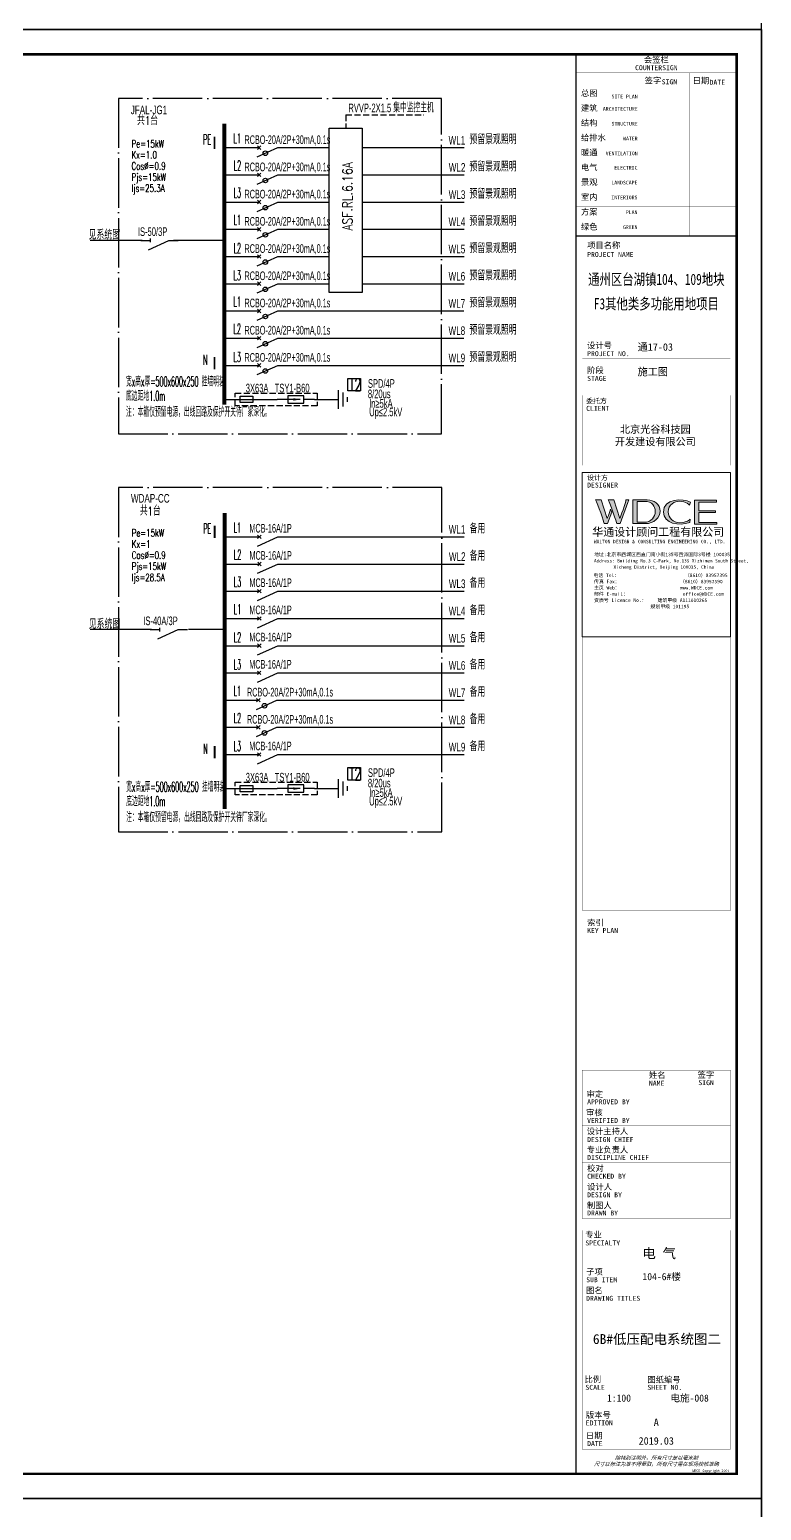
# Model space of a CAD drawing. Extents: x -127004 to 341119, y -13158 to 456864.
# Drawn here: x 81579 to 111184, y 127086 to 186961 of the extents above; entities that cross this region are included whole.
import ezdxf
from ezdxf.enums import TextEntityAlignment as Align

# ---------------------------------------------------------------- set-up
doc = ezdxf.new("R2010")
doc.units = 0
doc.header["$LTSCALE"] = 1000
for name, pattern in [('CONTINOUS', [0]), ('DASH', [0.35, 0.25, -0.1]), ('DOTE', [2.42, 2, -0.2, 0.02, -0.2])]:
    doc.linetypes.add(name, pattern=pattern)
doc.layers.get('0').update_dxf_attribs({"linetype": 'CONTINUOUS'})
doc.layers.get('Defpoints').update_dxf_attribs({"linetype": 'CONTINUOUS'})
for name, color, linetype in [('D-TEXT', 7, 'CONTINUOUS'), ('DIM-箱柜', 3, 'CONTINUOUS'), ('DOTLN', 2, 'DASH'), ('DQ', 7, 'CONTINOUS'), ('EL-1', 4, 'DASH'), ('ELEMENT', 3, 'CONTINUOUS'), ('SIG_TEXT', 7, 'CONTINUOUS'), ('SL', 6, 'CONTINUOUS'), ('TEL_TEXT', 3, 'CONTINUOUS'), ('TEL_TITLE', 7, 'CONTINUOUS'), ('WIRE-照明', 1, 'CONTINUOUS'), ('字', 7, 'CONTINUOUS')]:
    doc.layers.add(name, color=color, linetype=linetype)
doc.layers.add('内审要求修改2.10', color=6, linetype='CONTINUOUS', plot=False)
doc.styles.add('_COMPLEX', font='ros.shx', dxfattribs={"width": 0.6, "bigfont": 'jd.shx'})
doc.styles.add('_HZTXT', font='ROMANS2', dxfattribs={"width": 0.8, "bigfont": 'HZDF2'})
doc.styles.add('_TEL_DIM', font='ROMANS2', dxfattribs={"width": 0.8, "height": 3.5, "bigfont": 'HZDF2'})
doc.styles.add('B', font='ROMANS2', dxfattribs={"width": 0.8, "bigfont": 'HZDF2'})
doc.styles.add('DIM_FONT', font='ROMANS', dxfattribs={"bigfont": 'HZTXT'})
doc.styles.get("Standard").update_dxf_attribs({"font": 'GBENOR', "bigfont": 'GBCBIG'})
doc.styles.add('华文细黑', font='STXIHEI.TTF')
doc.styles.add('图签信息$0$hwxh', font='STXIHEI.TTF')
doc.styles.add('图签信息$0$华文细黑', font='STXIHEI.TTF', dxfattribs={"height": 10})

# ---------------------------------------------------------------- blocks, each defined once
blk = doc.blocks.new('SADF AGF AERG AER GER')
at = {"layer": 'DIM-箱柜'}
blk.add_lwpolyline([(-462150, -1228514), (-378050, -1228514), (-378050, -1287914), (-462150, -1287914)], close=True, dxfattribs=at)
blk = doc.blocks.new('A$C6873132B')
at = {"layer": 'DIM-箱柜'}
blk.add_blockref('SADF AGF AERG AER GER', (378050, 1287914), dxfattribs=at)
blk = doc.blocks.new('M_M7')
for p, q in [((-0.25, -0.2), (0, -0.75)), ((-0.047, -0.297), (0.047, -0.203)), ((-0.047, -0.203), (0.047, -0.297))]:
    blk.add_line(p, q)
for points in [[(0, 0), (0, -0.25)], [(0, -0.75), (0, -1)]]:
    blk.add_lwpolyline(points)
at = {"width": 0.8, "flags": 9}
blk.add_attdef('S', (0.25, -0.5), '', height=0.2, dxfattribs=at)
blk = doc.blocks.new('M_M19DXM')
for p, q in [((-0.25, -0.2), (0, -0.75)), ((-0.047, -0.203), (0.047, -0.297)), ((-0.047, -0.297), (0.047, -0.203))]:
    blk.add_line(p, q)
for points in [[(0, 0), (0, -0.25)], [(0, -0.75), (0, -1)]]:
    blk.add_lwpolyline(points)
blk.add_circle((-0.151, -0.417), 0.0615)
at = {"style": 'DIM_FONT', "width": 0.8, "flags": 9}
blk.add_attdef('S', (0.25, -0.5), '', height=0.2, dxfattribs=at)
blk = doc.blocks.new('M_M8')
for p, q in [((-0.25, -0.2), (0, -0.75)), ((0.05, -0.25), (-0.05, -0.25))]:
    blk.add_line(p, q)
for points in [[(0, 0), (0, -0.25)], [(0, -0.75), (0, -1)]]:
    blk.add_lwpolyline(points)
at = {"style": 'DIM_FONT', "width": 0.8, "flags": 9}
blk.add_attdef('S', (0.25, -0.5), '', height=0.2, dxfattribs=at)
blk = doc.blocks.new('M_M24')
for p, q in [((-0.25, -0.375), (0.25, -0.375)), ((-0.1875, -0.5), (0.1875, -0.5)), ((-0.0625, -0.625), (0.0625, -0.625))]:
    blk.add_line(p, q)
blk.add_lwpolyline([(0, 0), (0, -0.375)])
at = {"width": 0.8, "flags": 9}
blk.add_attdef('S', (0.25, -0.5), '', height=0.2, dxfattribs=at)
blk = doc.blocks.new('M_M17')
for p, q in [((-0.1, -0.717), (-0.1, -0.283)), ((-0.1, -0.283), (0.1, -0.283)), ((0, -0.383), (0, -0.717)), ((0.1, -0.283), (0.1, -0.717)), ((0.1, -0.717), (-0.1, -0.717))]:
    blk.add_line(p, q)
for points in [[(0, 0), (0, -0.283)], [(0, -0.717), (0, -1)]]:
    blk.add_lwpolyline(points)
for points in [[(-0.033, -0.567), (0.033, -0.567), (0, -0.367), (0.033, -0.567)], [(0.033, -0.567), (0, -0.367), (-0.033, -0.567), (0.033, -0.567)], [(0, -0.367), (-0.033, -0.567), (0.033, -0.567), (0, -0.367)]]:
    blk.add_solid(points)
at = {"width": 0.8, "flags": 9}
blk.add_attdef('S', (0.25, -0.5), '', height=0.2, dxfattribs=at)
blk = doc.blocks.new('T2')
at = {"layer": 'DOTLN', "linetype": 'DASH'}
blk.add_lwpolyline([(90187, 212212), (93515, 212212), (93515, 211702), (90187, 211702)], close=True, dxfattribs=at)
at = {"layer": 'ELEMENT'}
blk.add_lwpolyline([(90398, 211827), (90398, 212087), (90908, 212087), (90908, 211827)], close=True, dxfattribs=at)
at = {"layer": 'TEL_TEXT', "ltscale": 2}
blk.add_lwpolyline([(94753, 212803), (95266, 212803), (95266, 212299), (94753, 212299)], close=True, dxfattribs=at)
at = {"layer": 'WIRE-照明'}
for p, q in [((89771, 211957), (91898, 211957)), ((93398, 211957), (94211, 211957))]:
    blk.add_line(p, q, dxfattribs=at)
at = {"layer": 'ELEMENT', "yscale": 1500, "zscale": 1500}
for name, p, xscale, rotation in [('M_M17', (93398, 211957), -1500, 270), ('M_M24', (93805, 211957), 1500, 90)]:
    blk.add_blockref(name, p, dxfattribs=dict(at, xscale=xscale, rotation=rotation))
at = {"layer": 'TEL_TEXT', "ltscale": 2, "style": '_COMPLEX', "width": 0.6}
for s, p in [('3X63A   TSY1-B60', (90622, 212242)), ('SPD/4P', (95563, 212426)), ('8/20us', (95563, 212005)), ('In≥5kA', (95615, 211621)), ('Up≤2.5kV', (95615, 211275))]:
    blk.add_text(s, height=350, dxfattribs=at).set_placement(p)
at = {"layer": 'TEL_TEXT', "style": '_TEL_DIM', "width": 0.64}
blk.add_text('T2', height=500, dxfattribs=at).set_placement((94798, 212299))
blk = doc.blocks.new('图签信息$0$WDCE Copyright200X')
at = {"const_width": 0.016}
blk.add_lwpolyline([(-10.6, 1.26, 1), (-11.4, 1.26, 1)], format="xyb", close=True, dxfattribs=at)
at = {"style": '图签信息$0$华文细黑'}
for s, p in [('WDCE ', (-11.46, 0.5)), ('     Copyright ', (-3.51, 0.5))]:
    blk.add_text(s, height=1, dxfattribs=at).set_placement(p, align=Align.BOTTOM_RIGHT)
blk.add_text('c', height=0.6, dxfattribs=at).set_placement((-11.04, 1.35), align=Align.MIDDLE_CENTER)
blk.add_attdef('200X', text='', height=1, dxfattribs=at).set_placement((-0.45, 0.5), align=Align.BOTTOM_RIGHT)
blk = doc.blocks.new('图签信息$0$logo2')
h = blk.add_hatch(color=7)
h.paths.add_polyline_path([(19.02, -7.36), (15.84, -7.36), (15.84, -3.97), (18.97, -3.97), (18.97, -4.24), (16.46, -4.24), (16.46, -5.45), (18.81, -5.45), (18.81, -5.69), (16.47, -5.69), (16.47, -7.12), (19.02, -7.12)])
edge = h.paths.add_edge_path()
edge.add_spline(control_points=[(15.26, -4.21), (15.26, -4.21), (15.13, -4.65), (15.13, -4.65), (15.13, -4.65), (14.62, -4.1), (13.73, -4.1), (13.04, -4.1), (12.07, -4.54), (12.08, -5.62), (12.08, -6.49), (12.77, -7.16), (13.73, -7.17), (14.66, -7.17), (15.23, -6.68), (15.23, -6.68), (15.23, -6.68), (15.16, -7.11), (15.16, -7.11), (13.63, -7.7), (11.42, -7.29), (11.41, -5.64), (11.4, -3.72), (14.16, -3.66), (15.26, -4.21)], knot_values=[0, 0, 0, 0, 1, 1, 1, 2, 2, 2, 3, 3, 3, 4, 4, 4, 5, 5, 5, 6, 6, 6, 7, 7, 7, 8, 8, 8, 8], degree=3, periodic=0)
edge = h.paths.add_edge_path(flags=16)
edge.add_spline(control_points=[(10.23, -5.57), (10.23, -5.16), (10.12, -4.83), (9.9, -4.58), (9.63, -4.27), (9.23, -4.12), (8.69, -4.12), (8.69, -4.12), (7.64, -4.12), (7.64, -4.12), (7.64, -4.12), (7.64, -7.1), (7.64, -7.1), (7.64, -7.1), (8.66, -7.1), (8.66, -7.1), (9.13, -7.1), (9.52, -6.93), (9.82, -6.6), (10.09, -6.31), (10.23, -5.96), (10.23, -5.57)], knot_values=[0, 0, 0, 0, 1, 1, 1, 2, 2, 2, 3, 3, 3, 4, 4, 4, 5, 5, 5, 6, 6, 6, 7, 7, 7, 7], degree=3, periodic=0)
edge = h.paths.add_edge_path()
edge.add_spline(control_points=[(10.92, -5.51), (10.92, -5.96), (10.72, -6.37), (10.34, -6.72), (9.92, -7.1), (9.41, -7.29), (8.82, -7.29), (8.82, -7.29), (7.03, -7.29), (7.03, -7.29), (7.03, -7.29), (7.03, -3.92), (7.03, -3.92), (7.03, -3.92), (9.1, -3.92), (9.1, -3.92), (9.59, -3.92), (10.01, -4.06), (10.36, -4.34), (10.73, -4.64), (10.92, -5.03), (10.92, -5.51)], knot_values=[0, 0, 0, 0, 1, 1, 1, 2, 2, 2, 3, 3, 3, 4, 4, 4, 5, 5, 5, 6, 6, 6, 7, 7, 7, 7], degree=3, periodic=0)
at = {"lineweight": 0}
blk.add_lwpolyline([(19.02, -7.36), (15.84, -7.36), (15.84, -3.97), (18.97, -3.97), (18.97, -4.24), (16.46, -4.24), (16.46, -5.45), (18.81, -5.45), (18.81, -5.69), (16.47, -5.69), (16.47, -7.12), (19.02, -7.12), (19.02, -7.36)], dxfattribs=at)
for points, knots in [([(10.92, -5.51), (10.92, -5.96), (10.72, -6.37), (10.34, -6.72), (9.92, -7.1), (9.41, -7.29), (8.82, -7.29), (8.82, -7.29), (7.03, -7.29), (7.03, -7.29), (7.03, -7.29), (7.03, -3.92), (7.03, -3.92), (7.03, -3.92), (9.1, -3.92), (9.1, -3.92), (9.59, -3.92), (10.01, -4.06), (10.36, -4.34), (10.73, -4.64), (10.92, -5.03), (10.92, -5.51)], [0, 0, 0, 0, 1, 1, 1, 2, 2, 2, 3, 3, 3, 4, 4, 4, 5, 5, 5, 6, 6, 6, 7, 7, 7, 7]), ([(10.23, -5.57), (10.23, -5.16), (10.12, -4.83), (9.9, -4.58), (9.63, -4.27), (9.23, -4.12), (8.69, -4.12), (8.69, -4.12), (7.64, -4.12), (7.64, -4.12), (7.64, -4.12), (7.64, -7.1), (7.64, -7.1), (7.64, -7.1), (8.66, -7.1), (8.66, -7.1), (9.13, -7.1), (9.52, -6.93), (9.82, -6.6), (10.09, -6.31), (10.23, -5.96), (10.23, -5.57)], [0, 0, 0, 0, 1, 1, 1, 2, 2, 2, 3, 3, 3, 4, 4, 4, 5, 5, 5, 6, 6, 6, 7, 7, 7, 7]), ([(15.26, -4.21), (15.26, -4.21), (15.13, -4.65), (15.13, -4.65), (15.13, -4.65), (14.62, -4.1), (13.73, -4.1), (13.04, -4.1), (12.07, -4.54), (12.08, -5.62), (12.08, -6.49), (12.77, -7.16), (13.73, -7.17), (14.66, -7.17), (15.23, -6.68), (15.23, -6.68), (15.23, -6.68), (15.16, -7.11), (15.16, -7.11), (13.63, -7.7), (11.42, -7.29), (11.41, -5.64), (11.4, -3.72), (14.16, -3.66), (15.26, -4.21)], [0, 0, 0, 0, 1, 1, 1, 2, 2, 2, 3, 3, 3, 4, 4, 4, 5, 5, 5, 6, 6, 6, 7, 7, 7, 8, 8, 8, 8])]:
    blk.add_open_spline(points, degree=3, knots=knots, dxfattribs=at)
blk = doc.blocks.new('图签信息$0$logo1')
h = blk.add_hatch(color=8)
edge = h.paths.add_edge_path()
edge.add_spline(control_points=[(3.86, -5.21), (3.63, -5.88), (3.39, -6.56), (3.39, -6.56), (3.39, -6.56), (2.5, -3.91), (2.5, -3.91), (2.5, -3.91), (1.8, -3.91), (1.69, -3.91), (2.02, -4.39), (2.95, -7.27), (2.95, -7.27), (2.95, -7.27), (3.44, -7.27), (3.44, -7.27), (3.44, -7.27), (4.03, -5.66), (4.03, -5.66), (4.03, -5.66), (3.86, -5.21), (3.86, -5.21)], knot_values=[0, 0, 0, 0, 1, 1, 1, 2, 2, 2, 3, 3, 3, 4, 4, 4, 5, 5, 5, 6, 6, 6, 7, 7, 7, 7], degree=3, periodic=0)
h = blk.add_hatch(color=7)
edge = h.paths.add_edge_path()
edge.add_spline(control_points=[(6.04, -3.91), (6.09, -4.1), (5.2, -6.56), (5.2, -6.56), (5.2, -6.56), (4.3, -3.91), (4.3, -3.91), (4.3, -3.91), (3.6, -3.91), (3.49, -3.91), (3.82, -4.39), (4.75, -7.27), (4.75, -7.27), (4.75, -7.27), (5.24, -7.27), (5.24, -7.27), (5.24, -7.27), (6.33, -4.3), (6.33, -4.3), (6.33, -4.3), (6.48, -3.91), (6.48, -3.91), (6.48, -3.91), (6.21, -3.91), (6.04, -3.91)], knot_values=[0, 0, 0, 0, 1, 1, 1, 2, 2, 2, 3, 3, 3, 4, 4, 4, 5, 5, 5, 6, 6, 6, 7, 7, 7, 8, 8, 8, 8], degree=3, periodic=0)
at = {"color": 8, "lineweight": 0}
blk.add_open_spline([(3.86, -5.21), (3.63, -5.88), (3.39, -6.56), (3.39, -6.56), (3.39, -6.56), (2.5, -3.91), (2.5, -3.91), (2.5, -3.91), (1.8, -3.91), (1.69, -3.91), (2.02, -4.39), (2.95, -7.27), (2.95, -7.27), (2.95, -7.27), (3.44, -7.27), (3.44, -7.27), (3.44, -7.27), (4.03, -5.66), (4.03, -5.66), (4.03, -5.66), (3.86, -5.21), (3.86, -5.21)], degree=3, knots=[0, 0, 0, 0, 1, 1, 1, 2, 2, 2, 3, 3, 3, 4, 4, 4, 5, 5, 5, 6, 6, 6, 7, 7, 7, 7], dxfattribs=at)
at = {"lineweight": 0}
blk.add_open_spline([(6.04, -3.91), (6.09, -4.1), (5.2, -6.56), (5.2, -6.56), (5.2, -6.56), (4.3, -3.91), (4.3, -3.91), (4.3, -3.91), (3.6, -3.91), (3.49, -3.91), (3.82, -4.39), (4.75, -7.27), (4.75, -7.27), (4.75, -7.27), (5.24, -7.27), (5.24, -7.27), (5.24, -7.27), (6.33, -4.3), (6.33, -4.3), (6.33, -4.3), (6.48, -3.91), (6.48, -3.91), (6.48, -3.91), (6.21, -3.91), (6.04, -3.91)], degree=3, knots=[0, 0, 0, 0, 1, 1, 1, 2, 2, 2, 3, 3, 3, 4, 4, 4, 5, 5, 5, 6, 6, 6, 7, 7, 7, 8, 8, 8, 8], dxfattribs=at)
blk.add_blockref('图签信息$0$logo2', (0, 0))
blk = doc.blocks.new('图签信息$0$时间-logo')
at = {"layer": 'Defpoints', "lineweight": 0}
blk.add_lwpolyline([(0, -23.46), (-21.17, -23.46), (-21.17, 0), (0, 0), (0, -23.46)], dxfattribs=at)
blk.add_blockref('图签信息$0$logo1', (-20.97, 0))
at = {"style": '图签信息$0$hwxh'}
for s, height, p in [('华通设计顾问工程有限公司 ', 1.15, (-19.73, -9.05)), ('WALTON DESIGN & CONSULTING ENGINEERING CO., LTD.', 0.5, (-19.5, -10.1)), ('Address: Building No.3 C-Park, No.135 Xizhimen South Street, ', 0.47, (-19.48, -12.83)), ('地址:北京市西城区西直门南小街135号西派国际3号楼 100035', 0.5, (-19.48, -11.94)), ('电话 Tel：                        （8610）83957395 ', 0.5, (-19.56, -14.91)), ('Xicheng District, Beijing 100035, China ', 0.47, (-16.69, -13.72)), ('传真 Fax：                      （8610）83957590 ', 0.5, (-19.48, -15.8)), ('主页 Web：                      www.WDCE.com ', 0.5, (-19.48, -16.69)), ('资质号 Licence No.：    建筑甲级 A111010265 ', 0.5, (-19.48, -18.47)), ('邮件 E-mail：                    office@WDCE.com ', 0.5, (-19.48, -17.58)), ('   规划甲级 101195', 0.5, (-12.6, -19.36))]:
    blk.add_text(s, height=height, dxfattribs=at).set_placement(p)
blk = doc.blocks.new('图签信息')
at = {"const_width": 0.5}
for points in [[(-65, 574), (-65, 500.5), (0, 500.5), (0, 574)], [(-65, 0), (0, 0), (0, 500.5), (-65, 500.5)]]:
    blk.add_lwpolyline(points, close=True, dxfattribs=at)
at = {"const_width": 0.05}
for points in [[(-65, 566.5), (0, 566.5)], [(-39.14, 566.5), (-39.14, 500.5)], [(-19.1, 566.5), (-19.1, 500.5)], [(-65, 560.5), (0, 560.5)], [(-65, 554.5), (0, 554.5)], [(-65, 548.5), (0, 548.5)], [(-65, 542.5), (0, 542.5)], [(-65, 536.5), (0, 536.5)], [(-65, 530.5), (0, 530.5)], [(-65, 524.5), (0, 524.5)], [(-65, 518.5), (0, 518.5)], [(-65, 512.5), (0, 512.5)], [(-65, 512.5), (0, 512.5)], [(-65, 506.5), (0, 506.5)], [(-65, 500.5), (0, 500.5)], [(-62.5, 450.87), (-2.5, 450.87)], [(-62.5, 440.87), (-2.5, 440.87)], [(-2.5, 407.85), (-2.5, 436.12), (-62.5, 436.12), (-62.5, 407.85)], [(-62.5, 407.85), (-2.5, 407.85)], [(-62.5, 404.92), (-62.5, 227.83)], [(-62.5, 404.92), (-2.5, 404.92)], [(-62.5, 227.83), (-2.5, 227.83), (-2.5, 404.92)], [(-57.5, 338.36), (-7.5, 338.36)], [(-57.5, 288.83), (-7.5, 288.83)], [(-57.5, 234.85), (-7.5, 234.85)], [(-62.5, 227.83), (-2.5, 227.83)], [(-62.5, 217.74), (-2.5, 217.74)], [(-62.5, 103.26), (-2.5, 103.26), (-2.5, 163.26), (-62.5, 163.26), (-62.5, 103.26)], [(-37.5, 163.26), (-37.5, 103.26)], [(-20, 163.26), (-20, 103.26)], [(-62.5, 155.76), (-2.5, 155.76)], [(-62.5, 148.26), (-2.5, 148.26)], [(-62.5, 140.76), (-2.5, 140.76)], [(-62.5, 133.26), (-2.5, 133.26)], [(-62.5, 125.76), (-2.5, 125.76)], [(-62.5, 118.26), (-2.5, 118.26)], [(-62.5, 110.76), (-2.5, 110.76)], [(-62.5, 98.5), (-2.5, 98.5), (-2.5, 10), (-62.5, 10), (-62.5, 98.5)], [(-62.5, 83.5), (-2.5, 83.5)], [(-62.5, 76), (-2.5, 76)], [(-62.5, 40), (-2.5, 40)], [(-37.5, 40), (-37.5, 26)], [(-62.5, 26), (-2.5, 26)], [(-62.5, 18), (-2.5, 18)]]:
    blk.add_lwpolyline(points, dxfattribs=at)
at = {"ltscale": 0.001, "xscale": 2.834689937531525, "yscale": 2.834689937531525, "zscale": 2.834689937531525}
blk.add_blockref('图签信息$0$时间-logo', (-2.5, 404.92), dxfattribs=at)
blk.add_blockref('图签信息$0$WDCE Copyright200X', (-2.5, 0)).add_auto_attribs({'200X': '2007'})
at = {"style": '图签信息$0$华文细黑'}
for s, height, p in [('COUNTERSIGN', 2, (-32.5, 569.6)), ('会签栏', 2.4, (-32.5, 573))]:
    blk.add_text(s, height=height, dxfattribs=at).set_placement(p, align=Align.TOP_CENTER)
for s, height, p in [('签字', 2.4, (-37.22, 564.63)), ('SIGN', 2, (-30.32, 563.88)), ('日期', 2.4, (-17.79, 564.58)), ('DATE', 2, (-10.96, 563.7)), ('总图', 2.4, (-63, 559.5)), ('建筑', 2.4, (-63, 553.5)), ('结构', 2.4, (-63, 547.5)), ('给排水', 2.4, (-63, 541.5)), ('暖通', 2.4, (-63, 535.5)), ('电气', 2.4, (-63, 529.5)), ('景观', 2.4, (-63, 523.5)), ('室内', 2.4, (-63, 517.5)), ('方案', 2.4, (-63, 511.5)), ('绿色', 2.4, (-63, 505.5)), ('项目名称', 2.4, (-60.5, 498)), ('PROJECT NAME', 2, (-60.5, 494.08)), ('设计号', 2.4, (-60.54, 457.48)), ('PROJECT NO.', 2, (-60.5, 453.97)), ('STAGE', 2, (-60.5, 443.97)), ('阶段', 2.4, (-60.5, 447.47)), ('委托方', 2, (-60.9, 434.86)), ('CLIENT', 2, (-60.9, 431.86)), ('设计方', 2, (-60.5, 403.83)), ('DESIGNER', 2, (-60.5, 400.83)), ('索引', 2.4, (-60.5, 224.14)), ('KEY PLAN', 2, (-60.5, 220.74)), ('姓名', 2.4, (-35.5, 162.47)), ('签字', 2.4, (-15.81, 162.57)), ('NAME', 2, (-35.5, 158.96)), ('SIGN', 2, (-15.5, 159.2)), ('审定', 2.4, (-60.73, 154.81)), ('APPROVED BY', 2, (-60.5, 151.44)), ('审核', 2.4, (-60.95, 147.29)), ('VERIFIED BY', 2, (-60.5, 143.91)), ('设计主持人', 2.4, (-60.68, 139.76)), ('专业负责人', 2.4, (-60.67, 132.26)), ('DESIGN CHIEF', 2, (-60.5, 136.19)), ('DISCIPLINE CHIEF', 2, (-60.5, 128.98)), ('校对', 2.4, (-60.5, 124.76)), ('CHECKED BY', 2, (-60.5, 121.37)), ('设计人', 2.4, (-60.5, 117.26)), ('DESIGN BY', 2, (-60.5, 113.83)), ('制图人', 2.4, (-60.61, 109.76)), ('DRAWN BY', 2, (-60.5, 106.5)), ('专业', 2.4, (-61.23, 97.93)), ('SPECIALTY', 2, (-61.23, 94.38)), ('SUB ITEM', 2, (-60.88, 79.5)), ('子项', 2.4, (-60.88, 82.92)), ('DRAWING TITLES', 2, (-60.91, 72)), ('图名', 2.4, (-60.91, 75.41)), ('比例', 2.4, (-61.56, 39.42)), ('SCALE', 2, (-61.19, 36)), ('SHEET NO.', 2, (-36.1, 36)), ('图纸编号', 2.4, (-36.1, 39.32)), ('版本号', 2.4, (-61, 25.03)), ('EDITION', 2, (-61.06, 21.61)), ('日期', 2.4, (-61, 16.68)), ('DATE', 2, (-60.5, 13.26))]:
    blk.add_text(s, height=height, dxfattribs=at).set_placement(p, align=Align.TOP_LEFT)
for s, p in [('SITE PLAN', (-40.06, 557.7)), ('ARCHITECTURE', (-40.06, 552.7)), ('STRUCTURE', (-40.06, 546.7)), ('WATER', (-40.06, 540.7)), ('VENTILATION', (-40.06, 534.7)), ('ELECTRIC', (-40.14, 528.89)), ('LANDSCAPE', (-40.14, 522.89)), ('INTERIORS', (-40.14, 516.89)), ('PLAN', (-40.14, 510.89)), ('GREEN', (-40.14, 504.89))]:
    blk.add_text(s, height=1.5, dxfattribs=at).set_placement(p, align=Align.TOP_RIGHT)
at = {"color": 4, "style": '图签信息$0$华文细黑', "width": 0.75}
for s, p in [('通州区台湖镇104、109地块', (-32.5, 480.78)), ('F3其他类多功能用地项目', (-32.5, 470.91))]:
    blk.add_text(s, height=4.5, dxfattribs=at).set_placement(p, align=Align.CENTER)
at = {"color": 4, "style": '图签信息$0$华文细黑'}
for s, p in [('A', (-32.53, 19.4)), ('2019.03', (-32.53, 11.84))]:
    blk.add_text(s, height=3, dxfattribs=at).set_placement(p, align=Align.CENTER)
at = {"style": '图签信息$0$华文细黑', "oblique": 20}
for s, p in [('除特别注明外，所有尺寸是以毫米制', (-32.5, 6.5)), ('尺寸以标注为准不得量取，所有尺寸需在现场校核准确', (-32.5, 4))]:
    blk.add_text(s, height=1.5, dxfattribs=at).set_placement(p, align=Align.MIDDLE_CENTER)
at = {"color": 4, "ltscale": 0.001, "char_height": 3, "width": 58.4895, "style": '图签信息$0$华文细黑'}
for s, insert, attachment_point in [('通17-03', (-40.06, 455.51), 4), ('施工图', (-40.06, 445.51), 4), ('北京光谷科技园\\P开发建设有限公司', (-32.9, 419.71), 5)]:
    blk.add_mtext(s, dxfattribs=dict(at, insert=insert, attachment_point=attachment_point))
blk = doc.blocks.new('图签-A1')
at = {"color": 2}
blk.add_blockref('图签信息', (0, 0), dxfattribs=at)

msp = doc.modelspace()

# ---------------------------------------------------------------- linework, layer by layer
at = {"linetype": 'DOTE'}
for p, q in [((98247, 184181), (85171, 184181)), ((85171, 184181), (85171, 170620)), ((98247, 170620), (98247, 184181)), ((85171, 170620), (98247, 170620)), ((98254, 168444), (85177, 168444)), ((85177, 168444), (85177, 154520)), ((98254, 154520), (98254, 168444)), ((85177, 154520), (98254, 154520))]:
    msp.add_line(p, q, dxfattribs=at)
at = {"linetype": 'Continuous', "const_width": 72.9}
for points in [[(89061, 182636), (89061, 182139)], [(89061, 173728), (89061, 173231)], [(89067, 166899), (89067, 166402)], [(89067, 157992), (89067, 157495)]]:
    msp.add_lwpolyline(points, dxfattribs=at)
at = {"layer": 'DQ'}
msp.add_lwpolyline([(95032, 176328), (93704, 176328), (93704, 182973), (95032, 182973)], close=True, dxfattribs=at)
at = {"layer": 'TEL_TITLE'}
for points in [[(27084, 186961), (111184, 186961), (111184, 246361), (27084, 246361)], [(27084, 127561), (111184, 127561), (111184, 186961), (27084, 186961)], [(27084, 68161), (111184, 68161), (111184, 127561), (27084, 127561)]]:
    msp.add_lwpolyline(points, close=True, dxfattribs=at)
at = {"layer": 'TEL_TITLE', "const_width": 100}
msp.add_lwpolyline([(29584, 128561), (110184, 128561), (110184, 185961), (29584, 185961)], close=True, dxfattribs=at)
at = {"layer": 'WIRE-照明', "linetype": 'DASH'}
for q in [(97527, 183514, 0), (94369, 183007, 0)]:
    msp.add_line((94369, 183514, 0), q, dxfattribs=at)
at = {"layer": 'WIRE-照明'}
for p, q in [((89461, 182188), (90865, 182188)), ((91802, 182188), (93706, 182188)), ((95032, 182188), (99153, 182188)), ((89468, 181088), (90872, 181088)), ((91809, 181088), (93707, 181087)), ((95032, 181088), (99160, 181088)), ((89465, 179988), (90869, 179988)), ((91807, 179988), (93705, 179987)), ((95029, 179988), (99157, 179988)), ((89461, 178887), (90865, 178887)), ((91802, 178887), (93705, 178887)), ((95032, 178887), (99153, 178887)), ((89461, 177787), (90865, 177787)), ((91802, 177787), (93704, 177787)), ((95032, 177787), (99153, 177787)), ((89458, 176686), (90863, 176686)), ((91800, 176686), (93704, 176686)), ((95032, 176686), (99153, 176686)), ((89458, 175586), (90863, 175586)), ((91800, 175586), (99150, 175586)), ((89458, 174485), (90863, 174485)), ((91800, 174485), (99150, 174485)), ((89458, 173385), (90863, 173385)), ((91800, 173385), (99150, 173385)), ((89467, 166452), (90871, 166452)), ((91809, 166452), (99159, 166452)), ((89474, 165351), (90878, 165351)), ((91809, 165351), (99166, 165351)), ((89472, 164251), (90876, 164251)), ((91806, 164251), (99164, 164251)), ((89467, 163150), (90871, 163150)), ((91809, 163150), (99159, 163150)), ((89467, 162050), (90871, 162050)), ((91809, 162050), (99159, 162050)), ((89465, 160950), (90869, 160950)), ((91809, 160950), (99159, 160950)), ((89465, 159849), (90869, 159849)), ((91806, 159849), (99157, 159849)), ((89465, 158749), (90869, 158749)), ((91806, 158749), (99157, 158749)), ((89465, 157648), (90869, 157648)), ((91806, 157648), (99157, 157648))]:
    msp.add_line(p, q, dxfattribs=at)
at = {"layer": 'WIRE-照明', "linetype": 'Continuous'}
for p, q in [((86129, 178436), (84027, 178436)), ((89463, 178436), (87397, 178436)), ((86513, 162700), (84033, 162700)), ((89470, 162700), (88013, 162700))]:
    msp.add_line(p, q, dxfattribs=at)
at = {"layer": 'WIRE-照明', "const_width": 160}
for points in [[(89463, 183157), (89463, 171791)], [(89470, 167420), (89470, 155450)]]:
    msp.add_lwpolyline(points, dxfattribs=at)

# ---------------------------------------------------------------- block references
at = {"layer": 'DIM-箱柜'}
for p in [(489234, 1415475), (489234, 1356075)]:
    msp.add_blockref('SADF AGF AERG AER GER', p, dxfattribs=at)
at = {"layer": 'DQ', "xscale": 1500, "yscale": 1500, "zscale": 1500, "rotation": 90}
for name, p in [('M_M8', (86085, 178436)), ('M_M7', (90496, 166452)), ('M_M7', (90503, 165351)), ('M_M7', (90501, 164251)), ('M_M7', (90496, 163150)), ('M_M8', (86463, 162700)), ('M_M7', (90496, 162050)), ('M_M7', (90494, 160950)), ('M_M7', (90494, 157648))]:
    msp.add_blockref(name, p, dxfattribs=at)
at = {"layer": 'EL-1'}
for p in [(-297, -39949), (-297, -55685)]:
    msp.add_blockref('T2', p, dxfattribs=at)
at = {"layer": 'ELEMENT', "xscale": 1500, "yscale": 1500, "zscale": 1500, "rotation": 90}
for p in [(90492, 182188), (90492, 181088), (90492, 179988), (90492, 178887), (90492, 177787), (90492, 176686), (90492, 175586), (90492, 174485), (90492, 173385), (90457, 159849), (90457, 158749)]:
    msp.add_blockref('M_M19DXM', p, dxfattribs=at)
at = {"layer": 'SL', "xscale": 100, "yscale": 100, "zscale": 100}
msp.add_blockref('图签-A1', (110184, 128561), dxfattribs=at)
at = {"layer": '内审要求修改2.10'}
for p in [(111184, 127561), (111184, 68161)]:
    msp.add_blockref('A$C6873132B', p, dxfattribs=at)

# ---------------------------------------------------------------- texts
at = {"layer": 'D-TEXT', "style": '_HZTXT', "width": 0.45}
for s, p in [('PE', (88599, 182321)), ('L1', (89829, 182366)), ('L2', (89836, 181266)), ('L3', (89833, 180165)), ('L1', (89831, 179065)), ('L2', (89831, 177925)), ('L3', (89829, 176825)), ('L1', (89829, 175763)), ('L2', (89829, 174663)), ('N', (88599, 173413)), ('L3', (89829, 173524)), ('宽x高x厚=500x600x250 挂墙明装 ', (85481, 172533)), ('底边距地1.0m', (85481, 171950)), ('注：本箱仅预留电源，出线回路及保护开关待厂家深化。', (85481, 171304)), ('PE', (88605, 166584)), ('L1', (89835, 166630)), ('L2', (89842, 165529)), ('L3', (89840, 164429)), ('L1', (89837, 163328)), ('L2', (89837, 162189)), ('L3', (89835, 161088)), ('L1', (89835, 160027)), ('L2', (89835, 158926)), ('N', (88605, 157676)), ('L3', (89835, 157787)), ('宽x高x厚=500x600x250 挂墙明装 ', (85487, 156145)), ('底边距地1.0m', (85487, 155562)), ('注：本箱仅预留电源，出线回路及保护开关待厂家深化。', (85487, 154916))]:
    msp.add_text(s, height=400, dxfattribs=at).set_placement(p)
at = {"layer": 'D-TEXT', "style": '_HZTXT', "width": 0.8}
msp.add_text('ASF.RL.6.16A', height=400, rotation=90, dxfattribs=at).set_placement((94640, 178832))
at = {"layer": 'SIG_TEXT', "style": '_TEL_DIM', "width": 0.7}
for s, p in [('Pe=15kW', (85703, 182197)), ('Kx=1.0', (85703, 181747)), ('Cos%%C=0.9', (85703, 181297)), ('Pjs=15kW', (85703, 180847)), ('Ijs=25.3A', (85703, 180397)), ('Pe=15kW', (85709, 166461)), ('Cos%%C=0.9', (85709, 165561)), ('Kx=1', (85709, 166011)), ('Pjs=15kW', (85709, 165111)), ('Ijs=28.5A', (85709, 164661))]:
    msp.add_text(s, height=300, dxfattribs=at).set_placement(p)
at = {"layer": 'TEL_TEXT', "ltscale": 2, "style": '_COMPLEX'}
for s, width, p in [('JFAL-JG1', 0.7, (85672, 183541)), ('RVVP-2X1.5 集中监控主机', 0.6, (94476, 183619, 0)), ('RCBO-20A/2P+30mA,0.1s', 0.5, (90274, 182336)), ('WL1', 0.7, (98529, 182315)), ('预留景观照明', 0.7, (99371, 182333)), ('RCBO-20A/2P+30mA,0.1s', 0.5, (90274, 181235)), ('WL2', 0.7, (98536, 181215)), ('预留景观照明', 0.7, (99371, 181232)), ('RCBO-20A/2P+30mA,0.1s', 0.5, (90274, 180135)), ('WL3', 0.7, (98534, 180114)), ('预留景观照明', 0.7, (99371, 180132)), ('RCBO-20A/2P+30mA,0.1s', 0.5, (90274, 179034)), ('WL4', 0.7, (98529, 179014)), ('预留景观照明', 0.7, (99371, 179031)), ('IS-50/3P', 0.6, (85962, 178617)), ('RCBO-20A/2P+30mA,0.1s', 0.5, (90274, 177934)), ('WL5', 0.7, (98529, 177913)), ('预留景观照明', 0.7, (99371, 177931)), ('RCBO-20A/2P+30mA,0.1s', 0.5, (90274, 176833)), ('WL6', 0.7, (98529, 176813)), ('预留景观照明', 0.7, (99371, 176830)), ('RCBO-20A/2P+30mA,0.1s', 0.5, (90274, 175733)), ('WL7', 0.7, (98527, 175712)), ('预留景观照明', 0.7, (99371, 175730)), ('RCBO-20A/2P+30mA,0.1s', 0.5, (90274, 174632)), ('WL8', 0.7, (98527, 174612)), ('预留景观照明', 0.7, (99371, 174629)), ('RCBO-20A/2P+30mA,0.1s', 0.5, (90274, 173532)), ('WL9', 0.7, (98529, 173511)), ('预留景观照明', 0.7, (99371, 173529)), ('WDAP-CC', 0.7, (85679, 167833)), ('MCB-16A/1P', 0.55, (90470, 166624)), ('WL1', 0.7, (98535, 166578)), ('备用', 0.7, (99378, 166596)), ('MCB-16A/1P', 0.55, (90474, 165524)), ('备用', 0.7, (99378, 165495)), ('WL2', 0.7, (98542, 165478)), ('MCB-16A/1P', 0.55, (90472, 164423)), ('WL3', 0.7, (98540, 164378)), ('备用', 0.7, (99378, 164395)), ('MCB-16A/1P', 0.55, (90470, 163323)), ('WL4', 0.7, (98535, 163277)), ('备用', 0.7, (99378, 163295)), ('IS-40A/3P', 0.6, (86180, 162880)), ('MCB-16A/1P', 0.55, (90468, 162222)), ('WL5', 0.7, (98535, 162177)), ('备用', 0.7, (99378, 162194)), ('MCB-16A/1P', 0.55, (90465, 161122)), ('WL6', 0.7, (98535, 161076)), ('备用', 0.7, (99378, 161094)), ('RCBO-20A/2P+30mA,0.1s', 0.55, (90373, 159996)), ('WL7', 0.7, (98533, 159976)), ('备用', 0.7, (99378, 159993)), ('备用', 0.7, (99378, 158893)), ('RCBO-20A/2P+30mA,0.1s', 0.55, (90373, 158896)), ('WL8', 0.7, (98533, 158875)), ('MCB-16A/1P', 0.55, (90465, 157820)), ('WL9', 0.7, (98535, 157775)), ('备用', 0.7, (99378, 157792))]:
    msp.add_text(s, height=350, dxfattribs=dict(at, width=width)).set_placement(p)
at = {"layer": 'TEL_TEXT', "linetype": 'Continuous', "style": 'B', "oblique": 0.7, "width": 0.7}
for s, p in [('共1台 ', (85925, 183107)), ('见系统图', (83965, 178475)), ('共1台 ', (86037, 167319)), ('见系统图', (83971, 162738))]:
    msp.add_text(s, height=350, dxfattribs=at).set_placement(p)
at = {"layer": '字', "style": '华文细黑'}
for s, p in [('104-6#楼', (106373, 136395)), ('1:100', (104937, 131484)), ('电施-008', (107502, 131484))]:
    msp.add_text(s, height=285.4, dxfattribs=at).set_placement(p)
at = {"layer": '字', "char_height": 400, "width": 78154.16, "attachment_point": 5, "style": '华文细黑'}
for s, insert in [('电 气', (107048, 137458)), ('6B#低压配电系统图二', (106958, 133991))]:
    msp.add_mtext(s, dxfattribs=dict(at, insert=insert))

doc.saveas('drawing.dxf')
